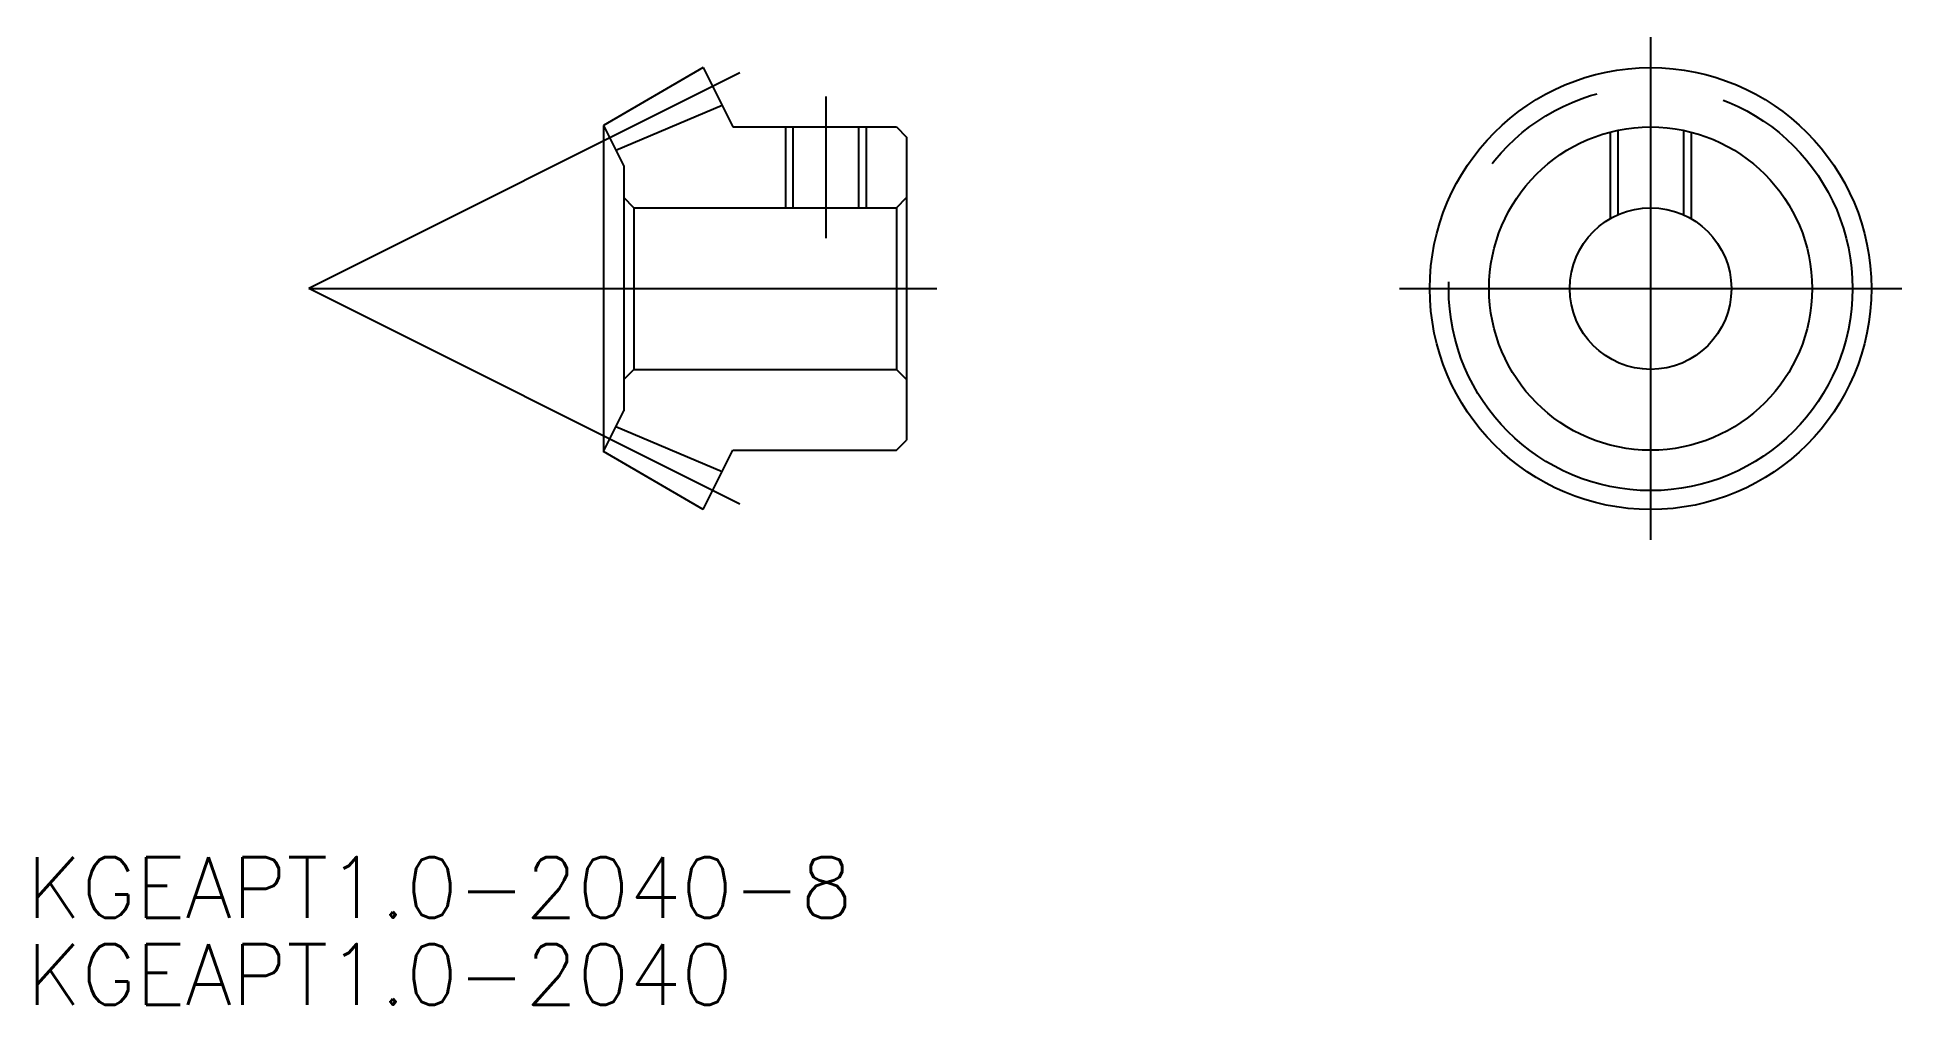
# Model space of a CAD drawing. Extents: x -79.9 to 12.4, y -35.4 to 12.4.
import ezdxf

# ---------------------------------------------------------------- set-up
doc = ezdxf.new("R2010")
doc.units = 0
doc.linetypes.add('CENTER', pattern=[50.8, 31.75, -6.35, 6.35, -6.35])
doc.linetypes.add('DASHED', pattern=[19.05, 12.7, -6.35])
doc.layers.get('0').update_dxf_attribs({"linetype": 'CONTINUOUS'})
doc.layers.add('CENTER', color=1, linetype='CENTER')
doc.styles.get("Standard").update_dxf_attribs({"font": 'txt.shx', "height": 3, "bigfont": 'bigfont.shx'})

# ---------------------------------------------------------------- blocks, each defined once
blk = doc.blocks.new('*U2')
at = {"color": 7, "linetype": 'CONTINUOUS'}
blk.add_text('KGEAPT1.0-2040-8', height=3, dxfattribs=at).set_placement((-80.414, -31.135))
blk = doc.blocks.new('*U3')
at = {"color": 7, "linetype": 'CONTINUOUS'}
blk.add_text('KGEAPT1.0-2040', height=3, dxfattribs=at).set_placement((-80.414, -35.44))

msp = doc.modelspace()

# ---------------------------------------------------------------- linework, layer by layer
at = {"color": 7, "linetype": 'CONTINUOUS'}
for p, q in [((-46.923, 10.935), (-51.853, 8.064)), ((-46.923, 10.935), (-45.453, 8)), ((-45.987, 9.064), (-51.245, 6.841)), ((-51.853, 8.064), (-51.853, -8.064)), ((-51.853, 8.064), (-50.853, 6.05)), ((-45.453, 8), (-37.353, 8)), ((-42.474, 8), (-42.474, 4)), ((-39.232, 8), (-39.232, 4)), ((-37.353, 8), (-36.853, 7.5)), ((-36.853, 7.5), (-36.853, -7.5)), ((-50.853, 6.05), (-50.853, -6.05)), ((-50.353, 4), (-50.853, 4.5)), ((-50.353, 4), (-37.353, 4)), ((-50.353, 4), (-50.353, -4)), ((-37.353, 4), (-36.853, 4.5)), ((-37.353, 4), (-37.353, -4)), ((-50.353, -4), (-50.853, -4.5)), ((-50.353, -4), (-37.353, -4)), ((-37.353, -4), (-36.853, -4.5)), ((-51.853, -8.064), (-50.853, -6.05)), ((-45.987, -9.064), (-51.245, -6.841)), ((-46.923, -10.935), (-51.853, -8.064)), ((-46.923, -10.935), (-45.453, -8)), ((-45.453, -8), (-37.353, -8)), ((-37.353, -8), (-36.853, -7.5))]:
    msp.add_line(p, q, dxfattribs=at)
at = {"color": 3, "linetype": 'CONTINUOUS'}
for p, q in [((-42.853, 8), (-42.853, 4)), ((-38.853, 8), (-38.853, 4))]:
    msp.add_line(p, q, dxfattribs=at)
at = {"color": 3, "linetype": 'DASHED'}
for p, q in [((-2, 7.746), (-2, 3.464)), ((-1.621, 7.834), (-1.621, 3.657)), ((1.621, 7.834), (1.621, 3.657)), ((2, 7.746), (2, 3.464))]:
    msp.add_line(p, q, dxfattribs=at)
at = {"color": 7, "linetype": 'CONTINUOUS'}
for radius in [10.935, 8, 4]:
    msp.add_circle((0, 0), radius, dxfattribs=at)
at = {"layer": 'CENTER', "color": 1, "linetype": 'CENTER'}
for p, q in [((0, 12.435), (0, -12.435)), ((-45.113, 10.671), (-66.453, 0)), ((-40.853, 9.5), (-40.853, 2.5)), ((-66.453, 0), (-35.353, 0)), ((-45.113, -10.671), (-66.453, 0)), ((-12.435, 0), (12.435, 0))]:
    msp.add_line(p, q, dxfattribs=at)
msp.add_circle((0, 0), 10, dxfattribs=at)

# ---------------------------------------------------------------- block references
at = {"color": 7, "linetype": 'CONTINUOUS'}
for name in ['*U2', '*U3']:
    msp.add_blockref(name, (0, 0), dxfattribs=at)

doc.saveas('drawing.dxf')
